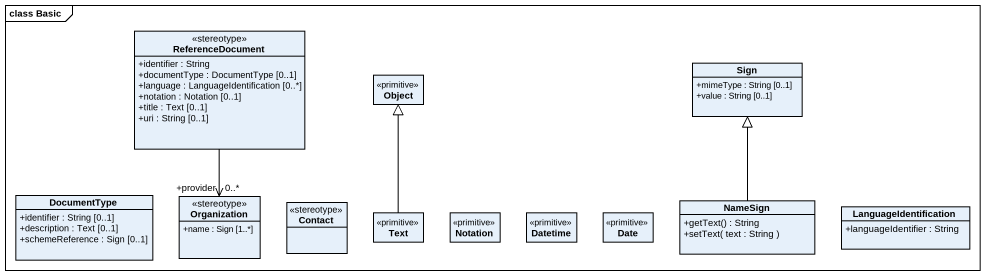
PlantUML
@startuml
mainframe class Basic
hide circle
hide empty members
skinparam classAttributeIconSize 0
class ReferenceDocument <<stereotype>> {
  +identifier : String
  +documentType : DocumentType [0..1]
  +language : LanguageIdentification [0..*]
  +notation : Notation [0..1]
  +title : Text [0..1]
  +uri : String [0..1]
}
class "Object" as Object_ <<primitive>>
class Sign {
  +mimeType : String [0..1]
  +value : String [0..1]
}
class DocumentType {
  +identifier : String [0..1]
  +description : Text [0..1]
  +schemeReference : Sign [0..1]
}
class Organization <<stereotype>> {
  +name : Sign [1..*]
}
class Contact <<stereotype>>
class Text <<primitive>>
class Notation <<primitive>>
class Datetime <<primitive>>
class Date <<primitive>>
class NameSign {
  +getText() : String
  +setText( text : String )
}
class LanguageIdentification {
  +languageIdentifier : String
}
Organization "+provider\n0..*" <-up- ReferenceDocument
Text -up-|> Object_
NameSign -up-|> Sign
@enduml
